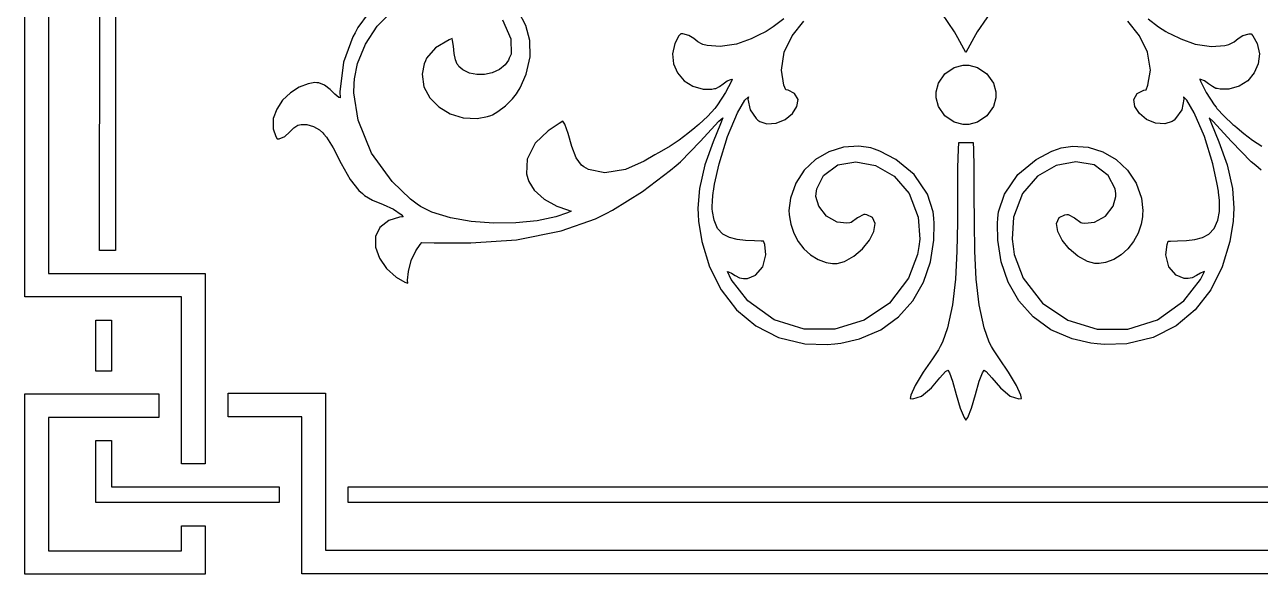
# Model space of a CAD drawing. Extents: x 0 to 1426, y 0 to 829.
# Drawn here: x 638 to 762.6, y 251 to 306.4 of the extents above; entities that cross this region are included whole.
import ezdxf

# ---------------------------------------------------------------- set-up
doc = ezdxf.new("R2010")
doc.units = 0
doc.layers.get('0').update_dxf_attribs({"linetype": 'CONTINUOUS'})

msp = doc.modelspace()

# ---------------------------------------------------------------- linework, layer by layer
at = {"color": 0}
for p, q in [((638.023, 278.956), (638.023, 355.286)), ((640.405, 352.905), (640.405, 281.337)), ((645.573, 283.638), (645.594, 350.606)), ((647.181, 350.606), (647.16, 283.638)), ((673.555, 306.263), (675.068, 307.799)), ((673.555, 306.263), (675.068, 307.799)), ((688.548, 306.324), (687.821, 307.686)), ((688.548, 306.324), (687.821, 307.686)), ((731.76, 305.704), (729.827, 308.518)), ((731.76, 305.704), (729.827, 308.518)), ((735.983, 308.518), (734.049, 305.704)), ((735.983, 308.518), (734.049, 305.704)), ((672.634, 307.548), (671.618, 306.121)), ((672.634, 307.548), (671.618, 306.121)), ((686.188, 306.909), (687.042, 304.997)), ((686.188, 306.909), (687.042, 304.997)), ((714.541, 307.012), (713.479, 306.221)), ((714.541, 307.012), (713.479, 306.221)), ((715.387, 305.289), (716.569, 306.78)), ((715.387, 305.289), (716.569, 306.78)), ((750.418, 305.289), (749.237, 306.78)), ((750.418, 305.289), (749.237, 306.78)), ((751.265, 307.012), (752.323, 306.221)), ((751.265, 307.012), (752.323, 306.221)), ((671.1, 305.203), (670.172, 302.625)), ((671.1, 305.203), (670.172, 302.625)), ((671.34, 305.613), (671.1, 305.203)), ((671.34, 305.613), (671.1, 305.203)), ((671.618, 306.121), (671.34, 305.613)), ((671.618, 306.121), (671.34, 305.613)), ((672.366, 304.465), (673.555, 306.263)), ((672.366, 304.465), (673.555, 306.263)), ((688.943, 304.811), (688.548, 306.324)), ((688.943, 304.811), (688.548, 306.324)), ((703.972, 305.282), (703.548, 304.519)), ((703.972, 305.282), (703.548, 304.519)), ((704.159, 305.496), (703.972, 305.282)), ((704.159, 305.496), (703.972, 305.282)), ((704.363, 305.485), (704.159, 305.496)), ((704.363, 305.485), (704.159, 305.496)), ((704.977, 305.335), (704.363, 305.485)), ((704.977, 305.335), (704.363, 305.485)), ((705.471, 305.034), (704.977, 305.335)), ((705.471, 305.034), (704.977, 305.335)), ((712.195, 305.448), (711.249, 304.99)), ((712.195, 305.448), (711.249, 304.99)), ((712.505, 305.613), (712.195, 305.448)), ((712.505, 305.613), (712.195, 305.448)), ((712.756, 305.749), (712.505, 305.613)), ((712.756, 305.749), (712.505, 305.613)), ((713.479, 306.221), (712.756, 305.749)), ((713.479, 306.221), (712.756, 305.749)), ((714.58, 303.648), (715.387, 305.289)), ((714.58, 303.648), (715.387, 305.289)), ((732.095, 305.096), (731.76, 305.704)), ((732.095, 305.096), (731.76, 305.704)), ((734.049, 305.704), (733.714, 305.096)), ((734.049, 305.704), (733.714, 305.096)), ((751.226, 303.648), (750.418, 305.289)), ((751.226, 303.648), (750.418, 305.289)), ((752.323, 306.221), (753.05, 305.749)), ((752.323, 306.221), (753.05, 305.749)), ((753.05, 305.749), (753.301, 305.613)), ((753.05, 305.749), (753.301, 305.613)), ((753.301, 305.613), (753.607, 305.448)), ((753.301, 305.613), (753.607, 305.448)), ((753.607, 305.448), (754.556, 304.99)), ((753.607, 305.448), (754.556, 304.99)), ((760.335, 305.034), (760.829, 305.335)), ((760.335, 305.034), (760.829, 305.335)), ((760.829, 305.335), (761.443, 305.485)), ((760.829, 305.335), (761.443, 305.485)), ((761.443, 305.485), (761.647, 305.496)), ((761.443, 305.485), (761.647, 305.496)), ((761.647, 305.496), (761.834, 305.282)), ((761.647, 305.496), (761.834, 305.282)), ((761.834, 305.282), (762.258, 304.519)), ((761.834, 305.282), (762.258, 304.519)), ((671.572, 302.495), (672.366, 304.465)), ((671.572, 302.495), (672.366, 304.465)), ((679.446, 304.07), (678.515, 303.038)), ((679.446, 304.07), (678.515, 303.038)), ((680.801, 304.887), (679.446, 304.07)), ((680.801, 304.887), (679.446, 304.07)), ((681.115, 305.026), (680.801, 304.887)), ((681.115, 305.026), (680.801, 304.887)), ((681.164, 304.835), (681.115, 305.026)), ((681.164, 304.835), (681.115, 305.026)), ((681.249, 304.242), (681.164, 304.835)), ((681.249, 304.242), (681.164, 304.835)), ((681.323, 303.52), (681.249, 304.242)), ((681.323, 303.52), (681.249, 304.242)), ((687.042, 304.997), (687.059, 303.461)), ((687.042, 304.997), (687.059, 303.461)), ((688.968, 303.174), (688.943, 304.811)), ((688.968, 303.174), (688.943, 304.811)), ((703.548, 304.519), (703.319, 303.492)), ((703.548, 304.519), (703.319, 303.492)), ((705.87, 304.699), (705.471, 305.034)), ((705.87, 304.699), (705.471, 305.034)), ((706.254, 304.476), (705.87, 304.699)), ((706.254, 304.476), (705.87, 304.699)), ((706.392, 304.436), (706.254, 304.476)), ((706.392, 304.436), (706.254, 304.476)), ((706.811, 304.316), (706.392, 304.436)), ((706.811, 304.316), (706.392, 304.436)), ((708.145, 304.216), (706.811, 304.316)), ((708.145, 304.216), (706.811, 304.316)), ((709.778, 304.462), (708.145, 304.216)), ((709.778, 304.462), (708.145, 304.216)), ((711.249, 304.99), (709.778, 304.462)), ((711.249, 304.99), (709.778, 304.462)), ((732.903, 303.627), (732.095, 305.096)), ((732.903, 303.627), (732.095, 305.096)), ((733.714, 305.096), (732.903, 303.627)), ((733.714, 305.096), (732.903, 303.627)), ((754.556, 304.99), (756.027, 304.462)), ((754.556, 304.99), (756.027, 304.462)), ((756.027, 304.462), (757.664, 304.216)), ((756.027, 304.462), (757.664, 304.216)), ((757.664, 304.216), (758.994, 304.316)), ((757.664, 304.216), (758.994, 304.316)), ((758.994, 304.316), (759.418, 304.436)), ((758.994, 304.316), (759.418, 304.436)), ((759.418, 304.436), (759.555, 304.476)), ((759.418, 304.436), (759.555, 304.476)), ((759.555, 304.476), (759.94, 304.699)), ((759.555, 304.476), (759.94, 304.699)), ((759.94, 304.699), (760.335, 305.034)), ((759.94, 304.699), (760.335, 305.034)), ((762.258, 304.519), (762.487, 303.492)), ((762.258, 304.519), (762.487, 303.492)), ((678.413, 302.791), (678.279, 302.472)), ((678.413, 302.791), (678.279, 302.472)), ((678.515, 303.038), (678.413, 302.791)), ((678.515, 303.038), (678.413, 302.791)), ((681.44, 302.875), (681.323, 303.52)), ((681.44, 302.875), (681.323, 303.52)), ((681.613, 302.443), (681.44, 302.875)), ((681.613, 302.443), (681.44, 302.875)), ((686.802, 302.853), (686.46, 302.377)), ((686.802, 302.853), (686.46, 302.377)), ((686.876, 303.028), (686.802, 302.853)), ((686.876, 303.028), (686.802, 302.853)), ((687.059, 303.461), (686.876, 303.028)), ((687.059, 303.461), (686.876, 303.028)), ((688.566, 301.433), (688.968, 303.174)), ((688.566, 301.433), (688.968, 303.174)), ((703.319, 303.492), (703.428, 302.481)), ((703.319, 303.492), (703.428, 302.481)), ((714.308, 301.843), (714.58, 303.648)), ((714.308, 301.843), (714.58, 303.648)), ((751.498, 301.843), (751.226, 303.648)), ((751.498, 301.843), (751.226, 303.648)), ((762.487, 303.492), (762.377, 302.481)), ((762.487, 303.492), (762.377, 302.481)), ((670.172, 302.625), (669.794, 299.642)), ((670.172, 302.625), (669.794, 299.642)), ((671.259, 300.958), (671.572, 302.495)), ((671.259, 300.958), (671.572, 302.495)), ((678.279, 302.472), (678.095, 301.423)), ((678.279, 302.472), (678.095, 301.423)), ((681.704, 302.322), (681.613, 302.443)), ((681.704, 302.322), (681.613, 302.443)), ((681.803, 302.187), (681.704, 302.322)), ((681.803, 302.187), (681.704, 302.322)), ((682.202, 301.854), (681.803, 302.187)), ((682.202, 301.854), (681.803, 302.187)), ((682.851, 301.542), (682.202, 301.854)), ((682.851, 301.542), (682.202, 301.854)), ((683.595, 301.389), (682.851, 301.542)), ((683.595, 301.389), (682.851, 301.542)), ((685.161, 301.562), (684.385, 301.396)), ((685.161, 301.562), (684.385, 301.396)), ((685.871, 301.89), (685.161, 301.562)), ((685.871, 301.89), (685.161, 301.562)), ((686.46, 302.377), (685.871, 301.89)), ((686.46, 302.377), (685.871, 301.89)), ((687.959, 300.046), (688.566, 301.433)), ((687.959, 300.046), (688.566, 301.433)), ((703.428, 302.481), (703.838, 301.553)), ((703.428, 302.481), (703.838, 301.553)), ((703.838, 301.553), (704.497, 300.772)), ((703.838, 301.553), (704.497, 300.772)), ((714.551, 300.319), (714.308, 301.843)), ((714.551, 300.319), (714.308, 301.843)), ((730.141, 300.517), (730.783, 301.471)), ((730.141, 300.517), (730.783, 301.471)), ((730.783, 301.471), (731.735, 302.113)), ((730.783, 301.471), (731.735, 302.113)), ((731.735, 302.113), (732.614, 302.349)), ((731.735, 302.113), (732.614, 302.349)), ((732.614, 302.349), (732.903, 302.349)), ((732.614, 302.349), (732.903, 302.349)), ((732.903, 302.349), (733.196, 302.349)), ((732.903, 302.349), (733.196, 302.349)), ((733.196, 302.349), (734.071, 302.113)), ((733.196, 302.349), (734.071, 302.113)), ((734.071, 302.113), (735.027, 301.471)), ((734.071, 302.113), (735.027, 301.471)), ((735.027, 301.471), (735.669, 300.517)), ((735.027, 301.471), (735.669, 300.517)), ((751.254, 300.319), (751.498, 301.843)), ((751.254, 300.319), (751.498, 301.843)), ((761.972, 301.553), (761.312, 300.772)), ((761.972, 301.553), (761.312, 300.772)), ((762.377, 302.481), (761.972, 301.553)), ((762.377, 302.481), (761.972, 301.553)), ((666.612, 300.468), (665.699, 300.112)), ((666.612, 300.468), (665.699, 300.112)), ((667.265, 300.574), (666.612, 300.468)), ((667.265, 300.574), (666.612, 300.468)), ((667.48, 300.56), (667.265, 300.574)), ((667.48, 300.56), (667.265, 300.574)), ((667.671, 300.547), (667.48, 300.56)), ((667.671, 300.547), (667.48, 300.56)), ((668.232, 300.337), (667.671, 300.547)), ((668.232, 300.337), (667.671, 300.547)), ((668.8, 299.893), (668.232, 300.337)), ((668.8, 299.893), (668.232, 300.337)), ((671.206, 299.532), (671.241, 300.441)), ((671.206, 299.532), (671.241, 300.441)), ((671.241, 300.441), (671.259, 300.958)), ((671.241, 300.441), (671.259, 300.958)), ((678.095, 301.423), (678.268, 300.157)), ((678.095, 301.423), (678.268, 300.157)), ((684.385, 301.396), (683.595, 301.389)), ((684.385, 301.396), (683.595, 301.389)), ((704.497, 300.772), (705.365, 300.204)), ((704.497, 300.772), (705.365, 300.204)), ((705.365, 300.204), (706.406, 299.915)), ((705.365, 300.204), (706.406, 299.915)), ((708.05, 300.173), (708.438, 300.471)), ((708.05, 300.173), (708.438, 300.471)), ((708.438, 300.471), (708.833, 300.755)), ((708.438, 300.471), (708.833, 300.755)), ((709.267, 300.72), (708.681, 299.576)), ((709.267, 300.72), (708.681, 299.576)), ((708.833, 300.755), (709.203, 300.9)), ((708.833, 300.755), (709.203, 300.9)), ((709.203, 300.9), (709.33, 300.911)), ((709.203, 300.9), (709.33, 300.911)), ((709.33, 300.911), (709.267, 300.72)), ((709.33, 300.911), (709.267, 300.72)), ((714.738, 299.852), (714.551, 300.319)), ((714.738, 299.852), (714.551, 300.319)), ((729.904, 299.641), (730.141, 300.517)), ((729.904, 299.641), (730.141, 300.517)), ((735.669, 300.517), (735.905, 299.641)), ((735.669, 300.517), (735.905, 299.641)), ((751.071, 299.852), (751.254, 300.319)), ((751.071, 299.852), (751.254, 300.319)), ((756.602, 300.9), (756.476, 300.911)), ((756.476, 300.911), (756.539, 300.72)), ((756.602, 300.9), (756.476, 300.911)), ((756.476, 300.911), (756.539, 300.72)), ((756.539, 300.72), (757.125, 299.576)), ((756.539, 300.72), (757.125, 299.576)), ((756.973, 300.755), (756.602, 300.9)), ((756.973, 300.755), (756.602, 300.9)), ((757.368, 300.471), (756.973, 300.755)), ((757.368, 300.471), (756.973, 300.755)), ((757.756, 300.173), (757.368, 300.471)), ((757.756, 300.173), (757.368, 300.471)), ((760.441, 300.204), (759.404, 299.915)), ((760.441, 300.204), (759.404, 299.915)), ((761.312, 300.772), (760.441, 300.204)), ((761.312, 300.772), (760.441, 300.204)), ((664.81, 299.54), (664.027, 298.793)), ((664.81, 299.54), (664.027, 298.793)), ((665.699, 300.112), (664.81, 299.54)), ((665.699, 300.112), (664.81, 299.54)), ((669.294, 299.401), (668.8, 299.893)), ((669.294, 299.401), (668.8, 299.893)), ((669.682, 299.092), (669.294, 299.401)), ((669.682, 299.092), (669.294, 299.401)), ((669.83, 299.029), (669.682, 299.092)), ((669.83, 299.029), (669.682, 299.092)), ((669.794, 299.642), (669.83, 299.029)), ((669.794, 299.642), (669.83, 299.029)), ((671.647, 296.779), (671.206, 299.532)), ((671.647, 296.779), (671.206, 299.532)), ((678.268, 300.157), (678.857, 299.043)), ((678.268, 300.157), (678.857, 299.043)), ((678.857, 299.043), (679.768, 298.12)), ((678.857, 299.043), (679.768, 298.12)), ((686.481, 298.252), (687.186, 298.946)), ((686.481, 298.252), (687.186, 298.946)), ((687.186, 298.946), (687.589, 299.438)), ((687.186, 298.946), (687.589, 299.438)), ((687.589, 299.438), (687.698, 299.617)), ((687.589, 299.438), (687.698, 299.617)), ((687.698, 299.617), (687.959, 300.046)), ((687.698, 299.617), (687.959, 300.046)), ((706.406, 299.915), (707.288, 299.912)), ((706.406, 299.915), (707.288, 299.912)), ((707.288, 299.912), (707.57, 299.97)), ((707.288, 299.912), (707.57, 299.97)), ((707.57, 299.97), (707.693, 299.996)), ((707.57, 299.97), (707.693, 299.996)), ((707.693, 299.996), (708.05, 300.173)), ((707.693, 299.996), (708.05, 300.173)), ((708.681, 299.576), (707.866, 298.331)), ((708.681, 299.576), (707.866, 298.331)), ((710.632, 298.817), (710.978, 299.147)), ((710.632, 298.817), (710.978, 299.147)), ((710.978, 299.147), (710.928, 298.913)), ((710.978, 299.147), (710.928, 298.913)), ((714.975, 299.806), (714.738, 299.852)), ((714.975, 299.806), (714.738, 299.852)), ((715.638, 299.472), (714.975, 299.806)), ((715.638, 299.472), (714.975, 299.806)), ((715.984, 298.874), (715.638, 299.472)), ((715.984, 298.874), (715.638, 299.472)), ((729.904, 299.349), (729.904, 299.641)), ((729.904, 299.349), (729.904, 299.641)), ((729.904, 299.058), (729.904, 299.349)), ((729.904, 299.058), (729.904, 299.349)), ((730.141, 298.181), (729.904, 299.058)), ((730.141, 298.181), (729.904, 299.058)), ((735.905, 299.058), (735.669, 298.181)), ((735.905, 299.058), (735.669, 298.181)), ((735.905, 299.641), (735.905, 299.349)), ((735.905, 299.641), (735.905, 299.349)), ((735.905, 299.349), (735.905, 299.058)), ((735.905, 299.349), (735.905, 299.058)), ((749.822, 298.874), (750.168, 299.472)), ((749.822, 298.874), (750.168, 299.472)), ((750.168, 299.472), (750.835, 299.806)), ((750.168, 299.472), (750.835, 299.806)), ((750.835, 299.806), (751.071, 299.852)), ((750.835, 299.806), (751.071, 299.852)), ((755.174, 298.817), (754.832, 299.147)), ((754.832, 299.147), (754.877, 298.913)), ((755.174, 298.817), (754.832, 299.147)), ((754.832, 299.147), (754.877, 298.913)), ((757.125, 299.576), (757.943, 298.331)), ((757.125, 299.576), (757.943, 298.331)), ((758.112, 299.996), (757.756, 300.173)), ((758.112, 299.996), (757.756, 300.173)), ((758.239, 299.97), (758.112, 299.996)), ((758.239, 299.97), (758.112, 299.996)), ((758.522, 299.912), (758.239, 299.97)), ((758.522, 299.912), (758.239, 299.97)), ((759.404, 299.915), (758.522, 299.912)), ((759.404, 299.915), (758.522, 299.912)), ((663.427, 297.914), (663.085, 296.946)), ((663.427, 297.914), (663.085, 296.946)), ((664.027, 298.793), (663.427, 297.914)), ((664.027, 298.793), (663.427, 297.914)), ((679.768, 298.12), (680.921, 297.437)), ((679.768, 298.12), (680.921, 297.437)), ((685.708, 297.652), (686.481, 298.252)), ((685.708, 297.652), (686.481, 298.252)), ((707.591, 297.964), (706.882, 297.194)), ((707.591, 297.964), (706.882, 297.194)), ((707.686, 298.089), (707.591, 297.964)), ((707.686, 298.089), (707.591, 297.964)), ((707.866, 298.331), (707.686, 298.089)), ((707.866, 298.331), (707.686, 298.089)), ((709.877, 297.545), (710.632, 298.817)), ((709.877, 297.545), (710.632, 298.817)), ((710.928, 298.913), (711.14, 297.841)), ((710.928, 298.913), (711.14, 297.841)), ((711.14, 297.841), (711.761, 296.943)), ((711.14, 297.841), (711.761, 296.943)), ((715.409, 297.462), (715.874, 298.169)), ((715.409, 297.462), (715.874, 298.169)), ((715.874, 298.169), (715.984, 298.874)), ((715.874, 298.169), (715.984, 298.874)), ((730.783, 297.228), (730.141, 298.181)), ((730.783, 297.228), (730.141, 298.181)), ((735.669, 298.181), (735.027, 297.228)), ((735.669, 298.181), (735.027, 297.228)), ((749.931, 298.169), (749.822, 298.874)), ((749.931, 298.169), (749.822, 298.874)), ((750.397, 297.462), (749.931, 298.169)), ((750.397, 297.462), (749.931, 298.169)), ((754.666, 297.841), (754.048, 296.943)), ((754.666, 297.841), (754.048, 296.943)), ((754.877, 298.913), (754.666, 297.841)), ((754.877, 298.913), (754.666, 297.841)), ((755.929, 297.545), (755.174, 298.817)), ((755.929, 297.545), (755.174, 298.817)), ((757.943, 298.331), (758.123, 298.089)), ((757.943, 298.331), (758.123, 298.089)), ((758.123, 298.089), (758.215, 297.964)), ((758.123, 298.089), (758.215, 297.964)), ((758.215, 297.964), (758.924, 297.194)), ((758.215, 297.964), (758.924, 297.194)), ((663.085, 296.946), (663.074, 295.932)), ((663.085, 296.946), (663.074, 295.932)), ((672.994, 293.468), (671.647, 296.779)), ((672.994, 293.468), (671.647, 296.779)), ((680.921, 297.437), (682.233, 297.037)), ((680.921, 297.437), (682.233, 297.037)), ((682.233, 297.037), (683.62, 296.966)), ((682.233, 297.037), (683.62, 296.966)), ((683.62, 296.966), (684.668, 297.145)), ((683.62, 296.966), (684.668, 297.145)), ((684.668, 297.145), (684.996, 297.266)), ((684.668, 297.145), (684.996, 297.266)), ((684.996, 297.266), (685.183, 297.337)), ((684.996, 297.266), (685.183, 297.337)), ((685.183, 297.337), (685.708, 297.652)), ((685.183, 297.337), (685.708, 297.652)), ((691.9, 296.464), (690.802, 295.724)), ((691.9, 296.464), (690.802, 295.724)), ((692.284, 296.678), (691.9, 296.464)), ((692.284, 296.678), (691.9, 296.464)), ((692.46, 296.395), (692.284, 296.678)), ((692.46, 296.395), (692.284, 296.678)), ((706.882, 297.194), (705.989, 296.365)), ((706.882, 297.194), (705.989, 296.365)), ((706.131, 294.629), (708.007, 296.675)), ((706.131, 294.629), (708.007, 296.675)), ((708.007, 296.675), (708.392, 297.031)), ((708.007, 296.675), (708.392, 297.031)), ((708.392, 297.031), (708.152, 296.422)), ((708.392, 297.031), (708.152, 296.422)), ((708.865, 295.154), (709.877, 297.545)), ((708.865, 295.154), (709.877, 297.545)), ((711.761, 296.943), (711.92, 296.795)), ((711.761, 296.943), (711.92, 296.795)), ((711.92, 296.795), (712.114, 296.654)), ((711.92, 296.795), (712.114, 296.654)), ((712.114, 296.654), (712.837, 296.422)), ((712.114, 296.654), (712.837, 296.422)), ((712.837, 296.422), (713.793, 296.481)), ((712.837, 296.422), (713.793, 296.481)), ((713.793, 296.481), (714.682, 296.864)), ((713.793, 296.481), (714.682, 296.864)), ((714.682, 296.864), (715.409, 297.462)), ((714.682, 296.864), (715.409, 297.462)), ((731.735, 296.586), (730.783, 297.228)), ((731.735, 296.586), (730.783, 297.228)), ((732.614, 296.349), (731.735, 296.586)), ((732.614, 296.349), (731.735, 296.586)), ((734.071, 296.586), (733.196, 296.349)), ((734.071, 296.586), (733.196, 296.349)), ((735.027, 297.228), (734.071, 296.586)), ((735.027, 297.228), (734.071, 296.586)), ((751.124, 296.864), (750.397, 297.462)), ((751.124, 296.864), (750.397, 297.462)), ((752.016, 296.481), (751.124, 296.864)), ((752.016, 296.481), (751.124, 296.864)), ((752.969, 296.422), (752.016, 296.481)), ((752.969, 296.422), (752.016, 296.481)), ((753.692, 296.654), (752.969, 296.422)), ((753.692, 296.654), (752.969, 296.422)), ((753.89, 296.795), (753.692, 296.654)), ((753.89, 296.795), (753.692, 296.654)), ((754.048, 296.943), (753.89, 296.795)), ((754.048, 296.943), (753.89, 296.795)), ((756.945, 295.154), (755.929, 297.545)), ((756.945, 295.154), (755.929, 297.545)), ((757.798, 296.675), (757.417, 297.031)), ((757.417, 297.031), (757.654, 296.422)), ((757.798, 296.675), (757.417, 297.031)), ((757.417, 297.031), (757.654, 296.422)), ((759.675, 294.629), (757.798, 296.675)), ((759.675, 294.629), (757.798, 296.675)), ((758.924, 297.194), (759.816, 296.365)), ((758.924, 297.194), (759.816, 296.365)), ((663.074, 295.932), (663.335, 295.141)), ((663.074, 295.932), (663.335, 295.141)), ((664.238, 295.133), (664.722, 295.569)), ((664.238, 295.133), (664.722, 295.569)), ((664.722, 295.569), (665.141, 296.03)), ((664.722, 295.569), (665.141, 296.03)), ((665.141, 296.03), (665.561, 296.295)), ((665.141, 296.03), (665.561, 296.295)), ((665.561, 296.295), (665.716, 296.326)), ((665.561, 296.295), (665.716, 296.326)), ((665.716, 296.326), (665.893, 296.364)), ((665.716, 296.326), (665.893, 296.364)), ((665.893, 296.364), (666.457, 296.35)), ((665.893, 296.364), (666.457, 296.35)), ((666.457, 296.35), (667.138, 296.15)), ((666.457, 296.35), (667.138, 296.15)), ((667.138, 296.15), (667.724, 295.804)), ((667.138, 296.15), (667.724, 295.804)), ((667.724, 295.804), (668.08, 295.501)), ((667.724, 295.804), (668.08, 295.501)), ((668.08, 295.501), (668.182, 295.385)), ((668.08, 295.501), (668.182, 295.385)), ((668.182, 295.385), (668.454, 295.081)), ((668.182, 295.385), (668.454, 295.081)), ((690.802, 295.724), (689.479, 294.46)), ((690.802, 295.724), (689.479, 294.46)), ((692.824, 295.438), (692.46, 296.395)), ((692.824, 295.438), (692.46, 296.395)), ((693.17, 294.145), (692.824, 295.438)), ((693.17, 294.145), (692.824, 295.438)), ((704.868, 295.432), (704.014, 294.784)), ((704.868, 295.432), (704.014, 294.784)), ((705.573, 296.012), (704.868, 295.432)), ((705.573, 296.012), (704.868, 295.432)), ((705.806, 296.208), (705.573, 296.012)), ((705.806, 296.208), (705.573, 296.012)), ((705.989, 296.365), (705.806, 296.208)), ((705.989, 296.365), (705.806, 296.208)), ((708.152, 296.422), (707.415, 294.6)), ((708.152, 296.422), (707.415, 294.6)), ((732.903, 296.349), (732.614, 296.349)), ((732.903, 296.349), (732.614, 296.349)), ((733.196, 296.349), (732.903, 296.349)), ((733.196, 296.349), (732.903, 296.349)), ((757.654, 296.422), (758.391, 294.6)), ((757.654, 296.422), (758.391, 294.6)), ((759.816, 296.365), (760.003, 296.208)), ((759.816, 296.365), (760.003, 296.208)), ((760.003, 296.208), (760.236, 296.012)), ((760.003, 296.208), (760.236, 296.012)), ((760.236, 296.012), (760.938, 295.432)), ((760.236, 296.012), (760.938, 295.432)), ((760.938, 295.432), (761.792, 294.784)), ((760.938, 295.432), (761.792, 294.784)), ((663.335, 295.141), (663.48, 294.914)), ((663.335, 295.141), (663.48, 294.914)), ((663.48, 294.914), (663.67, 294.924)), ((663.48, 294.914), (663.67, 294.924)), ((663.67, 294.924), (664.238, 295.133)), ((663.67, 294.924), (664.238, 295.133)), ((668.454, 295.081), (669.11, 294.016)), ((668.454, 295.081), (669.11, 294.016)), ((669.11, 294.016), (669.925, 292.416)), ((669.11, 294.016), (669.925, 292.416)), ((689.479, 294.46), (688.679, 292.865)), ((689.479, 294.46), (688.679, 292.865)), ((693.6, 292.974), (693.17, 294.145)), ((693.6, 292.974), (693.17, 294.145)), ((703.086, 294.171), (702.218, 293.664)), ((703.086, 294.171), (702.218, 293.664)), ((704.014, 294.784), (703.086, 294.171)), ((704.014, 294.784), (703.086, 294.171)), ((704.134, 292.573), (706.131, 294.629)), ((704.134, 292.573), (706.131, 294.629)), ((707.415, 294.6), (706.579, 292.29)), ((707.415, 294.6), (706.579, 292.29)), ((708.025, 292.38), (708.865, 295.154)), ((708.025, 292.38), (708.865, 295.154)), ((720.573, 294.066), (719.095, 293.599)), ((720.573, 294.066), (719.095, 293.599)), ((722.122, 294.166), (720.573, 294.066)), ((722.122, 294.166), (720.573, 294.066)), ((723.304, 293.985), (722.122, 294.166)), ((723.304, 293.985), (722.122, 294.166)), ((723.674, 293.857), (723.304, 293.985)), ((723.674, 293.857), (723.304, 293.985)), ((732.151, 294.488), (732.116, 293.875)), ((732.151, 294.488), (732.116, 293.875)), ((732.278, 294.502), (732.151, 294.488)), ((732.278, 294.502), (732.151, 294.488)), ((733.527, 294.502), (732.278, 294.502)), ((733.527, 294.502), (732.278, 294.502)), ((733.654, 294.488), (733.527, 294.502)), ((733.654, 294.488), (733.527, 294.502)), ((733.69, 293.875), (733.654, 294.488)), ((733.69, 293.875), (733.654, 294.488)), ((742.132, 293.857), (742.502, 293.985)), ((742.132, 293.857), (742.502, 293.985)), ((742.502, 293.985), (743.684, 294.166)), ((742.502, 293.985), (743.684, 294.166)), ((743.684, 294.166), (745.232, 294.066)), ((743.684, 294.166), (745.232, 294.066)), ((745.232, 294.066), (746.714, 293.599)), ((745.232, 294.066), (746.714, 293.599)), ((757.781, 292.38), (756.945, 295.154)), ((757.781, 292.38), (756.945, 295.154)), ((758.391, 294.6), (759.227, 292.29)), ((758.391, 294.6), (759.227, 292.29)), ((761.672, 292.573), (759.675, 294.629)), ((761.672, 292.573), (759.675, 294.629)), ((761.792, 294.784), (762.723, 294.171)), ((761.792, 294.784), (762.723, 294.171)), ((675.054, 290.619), (672.994, 293.468)), ((675.054, 290.619), (672.994, 293.468)), ((688.679, 292.865), (688.622, 291.37)), ((688.679, 292.865), (688.622, 291.37)), ((694.157, 292.246), (693.6, 292.974)), ((694.157, 292.246), (693.6, 292.974)), ((701.555, 293.303), (700.454, 292.669)), ((701.555, 293.303), (700.454, 292.669)), ((701.925, 293.504), (701.555, 293.303)), ((701.925, 293.504), (701.555, 293.303)), ((702.218, 293.664), (701.925, 293.504)), ((702.218, 293.664), (701.925, 293.504)), ((717.751, 292.81), (716.612, 291.74)), ((717.751, 292.81), (716.612, 291.74)), ((719.095, 293.599), (717.751, 292.81)), ((719.095, 293.599), (717.751, 292.81)), ((724.235, 293.664), (723.674, 293.857)), ((724.235, 293.664), (723.674, 293.857)), ((725.833, 292.829), (724.235, 293.664)), ((725.833, 292.829), (724.235, 293.664)), ((727.682, 291.31), (725.833, 292.829)), ((727.682, 291.31), (725.833, 292.829)), ((732.116, 293.875), (732.07, 292.03)), ((732.116, 293.875), (732.07, 292.03)), ((733.735, 292.03), (733.69, 293.875)), ((733.735, 292.03), (733.69, 293.875)), ((738.124, 291.31), (739.973, 292.829)), ((738.124, 291.31), (739.973, 292.829)), ((739.973, 292.829), (741.571, 293.664)), ((739.973, 292.829), (741.571, 293.664)), ((741.571, 293.664), (742.132, 293.857)), ((741.571, 293.664), (742.132, 293.857)), ((746.714, 293.599), (748.058, 292.81)), ((746.714, 293.599), (748.058, 292.81)), ((748.058, 292.81), (749.198, 291.74)), ((748.058, 292.81), (749.198, 291.74)), ((669.925, 292.416), (670.839, 290.802)), ((669.925, 292.416), (670.839, 290.802)), ((694.401, 292.094), (694.157, 292.246)), ((694.401, 292.094), (694.157, 292.246)), ((694.849, 291.812), (694.401, 292.094)), ((694.849, 291.812), (694.401, 292.094)), ((696.51, 291.461), (694.849, 291.812)), ((696.51, 291.461), (694.849, 291.812)), ((698.592, 291.82), (696.51, 291.461)), ((698.592, 291.82), (696.51, 291.461)), ((700.454, 292.669), (698.592, 291.82)), ((700.454, 292.669), (698.592, 291.82)), ((700.296, 289.607), (703.132, 291.761)), ((700.296, 289.607), (703.132, 291.761)), ((703.132, 291.761), (703.689, 292.21)), ((703.132, 291.761), (703.689, 292.21)), ((703.689, 292.21), (704.134, 292.573)), ((703.689, 292.21), (704.134, 292.573)), ((706.579, 292.29), (706.032, 289.912)), ((706.579, 292.29), (706.032, 289.912)), ((707.559, 290.32), (708.025, 292.38)), ((707.559, 290.32), (708.025, 292.38)), ((716.612, 291.74), (715.744, 290.431)), ((716.612, 291.74), (715.744, 290.431)), ((718.562, 291.225), (719.984, 292.286)), ((718.562, 291.225), (719.984, 292.286)), ((719.984, 292.286), (721.815, 292.604)), ((719.984, 292.286), (721.815, 292.604)), ((721.815, 292.604), (723.794, 292.208)), ((721.815, 292.604), (723.794, 292.208)), ((723.794, 292.208), (725.671, 291.126)), ((723.794, 292.208), (725.671, 291.126)), ((732.07, 292.03), (732.053, 289.315)), ((732.07, 292.03), (732.053, 289.315)), ((733.753, 289.315), (733.735, 292.03)), ((733.753, 289.315), (733.735, 292.03)), ((742.015, 292.208), (740.138, 291.126)), ((742.015, 292.208), (740.138, 291.126)), ((743.994, 292.604), (742.015, 292.208)), ((743.994, 292.604), (742.015, 292.208)), ((745.822, 292.286), (743.994, 292.604)), ((745.822, 292.286), (743.994, 292.604)), ((747.247, 291.225), (745.822, 292.286)), ((747.247, 291.225), (745.822, 292.286)), ((749.198, 291.74), (750.062, 290.431)), ((749.198, 291.74), (750.062, 290.431)), ((758.246, 290.32), (757.781, 292.38)), ((758.246, 290.32), (757.781, 292.38)), ((759.227, 292.29), (759.774, 289.912)), ((759.227, 292.29), (759.774, 289.912)), ((762.12, 292.21), (761.672, 292.573)), ((762.12, 292.21), (761.672, 292.573)), ((762.674, 291.761), (762.12, 292.21)), ((762.674, 291.761), (762.12, 292.21)), ((670.839, 290.802), (671.71, 289.688)), ((670.839, 290.802), (671.71, 289.688)), ((676.903, 288.834), (675.054, 290.619)), ((676.903, 288.834), (675.054, 290.619)), ((688.622, 291.37), (688.756, 290.916)), ((688.622, 291.37), (688.756, 290.916)), ((688.756, 290.916), (688.852, 290.602)), ((688.756, 290.916), (688.852, 290.602)), ((688.852, 290.602), (689.381, 289.733)), ((688.852, 290.602), (689.381, 289.733)), ((707.45, 289.625), (707.559, 290.32)), ((707.45, 289.625), (707.559, 290.32)), ((715.744, 290.431), (715.215, 288.928)), ((715.744, 290.431), (715.215, 288.928)), ((717.871, 289.866), (718.562, 291.225)), ((717.871, 289.866), (718.562, 291.225)), ((725.671, 291.126), (727.188, 289.387)), ((725.671, 291.126), (727.188, 289.387)), ((729.026, 289.331), (727.682, 291.31)), ((729.026, 289.331), (727.682, 291.31)), ((736.78, 289.331), (738.124, 291.31)), ((736.78, 289.331), (738.124, 291.31)), ((740.138, 291.126), (738.618, 289.387)), ((740.138, 291.126), (738.618, 289.387)), ((747.935, 289.866), (747.247, 291.225)), ((747.935, 289.866), (747.247, 291.225)), ((750.062, 290.431), (750.591, 288.928)), ((750.062, 290.431), (750.591, 288.928)), ((758.359, 289.625), (758.246, 290.32)), ((758.359, 289.625), (758.246, 290.32)), ((671.71, 289.688), (672.063, 289.388)), ((671.71, 289.688), (672.063, 289.388)), ((672.063, 289.388), (672.292, 289.192)), ((672.063, 289.388), (672.292, 289.192)), ((672.292, 289.192), (673.093, 288.731)), ((672.292, 289.192), (673.093, 288.731)), ((689.381, 289.733), (690.386, 288.817)), ((689.381, 289.733), (690.386, 288.817)), ((697.279, 287.711), (700.296, 289.607)), ((697.279, 287.711), (700.296, 289.607)), ((706.032, 289.912), (705.884, 287.929)), ((706.032, 289.912), (705.884, 287.929)), ((707.348, 288.709), (707.425, 289.48)), ((707.348, 288.709), (707.425, 289.48)), ((707.425, 289.48), (707.45, 289.625)), ((707.425, 289.48), (707.45, 289.625)), ((717.786, 289.074), (717.797, 289.388)), ((717.786, 289.074), (717.797, 289.388)), ((718.062, 288.12), (717.786, 289.074)), ((718.062, 288.12), (717.786, 289.074)), ((717.797, 289.388), (717.871, 289.866)), ((717.797, 289.388), (717.871, 289.866)), ((727.188, 289.387), (728.102, 287.022)), ((727.188, 289.387), (728.102, 287.022)), ((729.615, 287.533), (729.026, 289.331)), ((729.615, 287.533), (729.026, 289.331)), ((732.053, 289.315), (732.046, 286.458)), ((732.053, 289.315), (732.046, 286.458)), ((733.76, 286.458), (733.753, 289.315)), ((733.76, 286.458), (733.753, 289.315)), ((736.191, 287.533), (736.78, 289.331)), ((736.191, 287.533), (736.78, 289.331)), ((738.618, 289.387), (737.708, 287.022)), ((738.618, 289.387), (737.708, 287.022)), ((747.744, 288.12), (748.023, 289.074)), ((747.744, 288.12), (748.023, 289.074)), ((748.012, 289.388), (747.935, 289.866)), ((748.012, 289.388), (747.935, 289.866)), ((748.023, 289.074), (748.012, 289.388)), ((748.023, 289.074), (748.012, 289.388)), ((758.38, 289.48), (758.359, 289.625)), ((758.38, 289.48), (758.359, 289.625)), ((758.458, 288.709), (758.38, 289.48)), ((758.458, 288.709), (758.38, 289.48)), ((759.774, 289.912), (759.922, 287.929)), ((759.774, 289.912), (759.922, 287.929)), ((673.093, 288.731), (674.155, 288.295)), ((673.093, 288.731), (674.155, 288.295)), ((674.155, 288.295), (675.199, 287.818)), ((674.155, 288.295), (675.199, 287.818)), ((675.199, 287.818), (675.968, 287.267)), ((675.199, 287.818), (675.968, 287.267)), ((677.587, 288.332), (676.903, 288.834)), ((677.587, 288.332), (676.903, 288.834)), ((677.926, 288.086), (677.587, 288.332)), ((677.926, 288.086), (677.587, 288.332)), ((679.073, 287.525), (677.926, 288.086)), ((679.073, 287.525), (677.926, 288.086)), ((690.386, 288.817), (691.663, 288.13)), ((690.386, 288.817), (691.663, 288.13)), ((691.663, 288.13), (692.739, 287.73)), ((691.663, 288.13), (692.739, 287.73)), ((692.739, 287.73), (693.106, 287.625)), ((692.739, 287.73), (693.106, 287.625)), ((705.884, 287.929), (705.922, 287.272)), ((705.884, 287.929), (705.922, 287.272)), ((707.327, 287.984), (707.348, 288.709)), ((707.327, 287.984), (707.348, 288.709)), ((707.334, 287.861), (707.327, 287.984)), ((707.334, 287.861), (707.327, 287.984)), ((707.348, 287.572), (707.334, 287.861)), ((707.348, 287.572), (707.334, 287.861)), ((715.215, 288.928), (715.066, 287.682)), ((715.215, 288.928), (715.066, 287.682)), ((718.834, 287.111), (718.062, 288.12)), ((718.834, 287.111), (718.062, 288.12)), ((746.972, 287.111), (747.744, 288.12)), ((746.972, 287.111), (747.744, 288.12)), ((750.591, 288.928), (750.739, 287.682)), ((750.591, 288.928), (750.739, 287.682)), ((758.479, 287.984), (758.458, 288.709)), ((758.479, 287.984), (758.458, 288.709)), ((758.458, 287.572), (758.472, 287.861)), ((758.458, 287.572), (758.472, 287.861)), ((758.472, 287.861), (758.479, 287.984)), ((758.472, 287.861), (758.479, 287.984)), ((759.922, 287.929), (759.887, 287.272)), ((759.922, 287.929), (759.887, 287.272)), ((674.719, 286.67), (673.809, 285.97)), ((674.719, 286.67), (673.809, 285.97)), ((675.809, 287.003), (674.719, 286.67)), ((675.809, 287.003), (674.719, 286.67)), ((676.176, 287.038), (675.809, 287.003)), ((676.176, 287.038), (675.809, 287.003)), ((675.968, 287.267), (676.176, 287.038)), ((675.968, 287.267), (676.176, 287.038)), ((680.932, 286.936), (679.073, 287.525)), ((680.932, 286.936), (679.073, 287.525)), ((683.045, 286.56), (680.932, 286.936)), ((683.045, 286.56), (680.932, 286.936)), ((685.285, 286.39), (683.045, 286.56)), ((685.285, 286.39), (683.045, 286.56)), ((689.67, 286.638), (687.536, 286.419)), ((689.67, 286.638), (687.536, 286.419)), ((691.568, 287.043), (689.67, 286.638)), ((691.568, 287.043), (689.67, 286.638)), ((692.743, 287.441), (691.568, 287.043)), ((692.743, 287.441), (691.568, 287.043)), ((692.108, 285.629), (695.551, 286.852)), ((692.108, 285.629), (695.551, 286.852)), ((693.106, 287.625), (692.743, 287.441)), ((693.106, 287.625), (692.743, 287.441)), ((695.551, 286.852), (696.634, 287.39)), ((695.551, 286.852), (696.634, 287.39)), ((696.634, 287.39), (697.279, 287.711)), ((696.634, 287.39), (697.279, 287.711)), ((705.922, 287.272), (705.958, 286.589)), ((705.922, 287.272), (705.958, 286.589)), ((705.958, 286.589), (706.282, 284.55)), ((705.958, 286.589), (706.282, 284.55)), ((707.51, 286.708), (707.348, 287.572)), ((707.51, 286.708), (707.348, 287.572)), ((707.873, 285.873), (707.51, 286.708)), ((707.873, 285.873), (707.51, 286.708)), ((715.066, 287.682), (715.095, 287.272)), ((715.066, 287.682), (715.095, 287.272)), ((715.095, 287.272), (715.105, 287.032)), ((715.095, 287.272), (715.105, 287.032)), ((715.105, 287.032), (715.239, 286.315)), ((715.105, 287.032), (715.239, 286.315)), ((719.938, 286.507), (718.834, 287.111)), ((719.938, 286.507), (718.834, 287.111)), ((720.905, 286.388), (719.938, 286.507)), ((720.905, 286.388), (719.938, 286.507)), ((721.96, 286.928), (721.332, 286.476)), ((721.96, 286.928), (721.332, 286.476)), ((722.598, 287.289), (721.96, 286.928)), ((722.598, 287.289), (721.96, 286.928)), ((722.732, 287.272), (722.598, 287.289)), ((722.732, 287.272), (722.598, 287.289)), ((722.926, 287.248), (722.732, 287.272)), ((722.926, 287.248), (722.732, 287.272)), ((723.484, 286.965), (722.926, 287.248)), ((723.484, 286.965), (722.926, 287.248)), ((723.755, 286.363), (723.484, 286.965)), ((723.755, 286.363), (723.484, 286.965)), ((728.102, 287.022), (728.253, 284.784)), ((728.102, 287.022), (728.253, 284.784)), ((729.671, 286.92), (729.615, 287.533)), ((729.671, 286.92), (729.615, 287.533)), ((729.717, 286.363), (729.671, 286.92)), ((729.717, 286.363), (729.671, 286.92)), ((736.088, 286.363), (736.138, 286.92)), ((736.088, 286.363), (736.138, 286.92)), ((736.138, 286.92), (736.191, 287.533)), ((736.138, 286.92), (736.191, 287.533)), ((737.708, 287.022), (737.552, 284.784)), ((737.708, 287.022), (737.552, 284.784)), ((742.05, 286.363), (742.322, 286.965)), ((742.05, 286.363), (742.322, 286.965)), ((742.322, 286.965), (742.879, 287.248)), ((742.322, 286.965), (742.879, 287.248)), ((742.879, 287.248), (743.074, 287.272)), ((742.879, 287.248), (743.074, 287.272)), ((743.074, 287.272), (743.208, 287.289)), ((743.074, 287.272), (743.208, 287.289)), ((743.208, 287.289), (743.846, 286.928)), ((743.208, 287.289), (743.846, 286.928)), ((743.846, 286.928), (744.474, 286.476)), ((743.846, 286.928), (744.474, 286.476)), ((744.901, 286.388), (745.867, 286.507)), ((744.901, 286.388), (745.867, 286.507)), ((745.867, 286.507), (746.972, 287.111)), ((745.867, 286.507), (746.972, 287.111)), ((750.701, 287.032), (750.567, 286.315)), ((750.701, 287.032), (750.567, 286.315)), ((750.715, 287.272), (750.701, 287.032)), ((750.715, 287.272), (750.701, 287.032)), ((750.739, 287.682), (750.715, 287.272)), ((750.739, 287.682), (750.715, 287.272)), ((757.932, 285.873), (758.296, 286.708)), ((757.932, 285.873), (758.296, 286.708)), ((758.296, 286.708), (758.458, 287.572)), ((758.296, 286.708), (758.458, 287.572)), ((759.848, 286.589), (759.523, 284.55)), ((759.848, 286.589), (759.523, 284.55)), ((759.887, 287.272), (759.848, 286.589)), ((759.887, 287.272), (759.848, 286.589)), ((673.809, 285.97), (673.386, 285.04)), ((673.809, 285.97), (673.386, 285.04)), ((687.536, 286.419), (685.285, 286.39)), ((687.536, 286.419), (685.285, 286.39)), ((687.613, 284.733), (692.108, 285.629)), ((687.613, 284.733), (692.108, 285.629)), ((708.399, 285.301), (707.873, 285.873)), ((708.399, 285.301), (707.873, 285.873)), ((709.062, 284.941), (708.399, 285.301)), ((709.062, 284.941), (708.399, 285.301)), ((715.239, 286.315), (715.55, 285.404)), ((715.239, 286.315), (715.55, 285.404)), ((715.55, 285.404), (716.001, 284.567)), ((715.55, 285.404), (716.001, 284.567)), ((721.205, 286.448), (720.905, 286.388)), ((721.205, 286.448), (720.905, 286.388)), ((721.332, 286.476), (721.205, 286.448)), ((721.332, 286.476), (721.205, 286.448)), ((723.18, 284.684), (723.632, 285.568)), ((723.18, 284.684), (723.632, 285.568)), ((723.632, 285.568), (723.755, 286.363)), ((723.632, 285.568), (723.755, 286.363)), ((729.686, 284.676), (729.717, 286.363)), ((729.686, 284.676), (729.717, 286.363)), ((732.046, 286.458), (731.996, 283.571)), ((732.046, 286.458), (731.996, 283.571)), ((733.81, 283.571), (733.76, 286.458)), ((733.81, 283.571), (733.76, 286.458)), ((736.12, 284.676), (736.088, 286.363)), ((736.12, 284.676), (736.088, 286.363)), ((742.174, 285.568), (742.05, 286.363)), ((742.174, 285.568), (742.05, 286.363)), ((742.622, 284.684), (742.174, 285.568)), ((742.622, 284.684), (742.174, 285.568)), ((744.474, 286.476), (744.601, 286.448)), ((744.474, 286.476), (744.601, 286.448)), ((744.601, 286.448), (744.901, 286.388)), ((744.601, 286.448), (744.901, 286.388)), ((750.256, 285.404), (749.804, 284.567)), ((750.256, 285.404), (749.804, 284.567)), ((750.567, 286.315), (750.256, 285.404)), ((750.567, 286.315), (750.256, 285.404)), ((756.744, 284.941), (757.407, 285.301)), ((756.744, 284.941), (757.407, 285.301)), ((757.407, 285.301), (757.932, 285.873)), ((757.407, 285.301), (757.932, 285.873)), ((673.386, 285.04), (673.396, 283.975)), ((673.386, 285.04), (673.396, 283.975)), ((677.446, 283.624), (677.887, 284.262)), ((677.446, 283.624), (677.887, 284.262)), ((677.887, 284.262), (678.057, 284.45)), ((677.887, 284.262), (678.057, 284.45)), ((678.057, 284.45), (679.288, 284.43)), ((678.057, 284.45), (679.288, 284.43)), ((679.288, 284.43), (682.981, 284.431)), ((679.288, 284.43), (682.981, 284.431)), ((682.981, 284.431), (687.613, 284.733)), ((682.981, 284.431), (687.613, 284.733)), ((706.282, 284.55), (707.055, 281.989)), ((706.282, 284.55), (707.055, 281.989)), ((709.831, 284.741), (709.062, 284.941)), ((709.831, 284.741), (709.062, 284.941)), ((710.678, 284.648), (709.831, 284.741)), ((710.678, 284.648), (709.831, 284.741)), ((711.577, 284.609), (710.678, 284.648)), ((711.577, 284.609), (710.678, 284.648)), ((712.272, 284.584), (711.577, 284.609)), ((712.272, 284.584), (711.577, 284.609)), ((712.505, 284.57), (712.272, 284.584)), ((712.505, 284.57), (712.272, 284.584)), ((712.625, 284.251), (712.505, 284.57)), ((712.625, 284.251), (712.505, 284.57)), ((712.745, 283.191), (712.625, 284.251)), ((712.745, 283.191), (712.625, 284.251)), ((716.001, 284.567), (716.576, 283.828)), ((716.001, 284.567), (716.576, 283.828)), ((722.485, 283.815), (723.18, 284.684)), ((722.485, 283.815), (723.18, 284.684)), ((728.151, 284.061), (728.031, 283.236)), ((728.151, 284.061), (728.031, 283.236)), ((728.253, 284.784), (728.151, 284.061)), ((728.253, 284.784), (728.151, 284.061)), ((729.336, 282.496), (729.686, 284.676)), ((729.336, 282.496), (729.686, 284.676)), ((736.469, 282.496), (736.12, 284.676)), ((736.469, 282.496), (736.12, 284.676)), ((737.552, 284.784), (737.658, 284.061)), ((737.552, 284.784), (737.658, 284.061)), ((737.658, 284.061), (737.778, 283.236)), ((737.658, 284.061), (737.778, 283.236)), ((743.32, 283.815), (742.622, 284.684)), ((743.32, 283.815), (742.622, 284.684)), ((749.804, 284.567), (749.229, 283.828)), ((749.804, 284.567), (749.229, 283.828)), ((753.061, 283.191), (753.181, 284.251)), ((753.061, 283.191), (753.181, 284.251)), ((753.181, 284.251), (753.301, 284.57)), ((753.181, 284.251), (753.301, 284.57)), ((753.301, 284.57), (753.533, 284.584)), ((753.301, 284.57), (753.533, 284.584)), ((753.533, 284.584), (754.225, 284.609)), ((753.533, 284.584), (754.225, 284.609)), ((754.225, 284.609), (755.128, 284.648)), ((754.225, 284.609), (755.128, 284.648)), ((755.128, 284.648), (755.975, 284.741)), ((755.128, 284.648), (755.975, 284.741)), ((755.975, 284.741), (756.744, 284.941)), ((755.975, 284.741), (756.744, 284.941)), ((759.523, 284.55), (758.751, 281.989)), ((759.523, 284.55), (758.751, 281.989)), ((647.16, 283.638), (645.573, 283.638)), ((673.396, 283.975), (673.781, 282.876)), ((673.396, 283.975), (673.781, 282.876)), ((673.781, 282.876), (674.49, 281.836)), ((673.781, 282.876), (674.49, 281.836)), ((676.981, 282.64), (677.446, 283.624)), ((676.981, 282.64), (677.446, 283.624)), ((712.445, 281.994), (712.745, 283.191)), ((712.445, 281.994), (712.745, 283.191)), ((716.576, 283.828), (717.254, 283.209)), ((716.576, 283.828), (717.254, 283.209)), ((717.254, 283.209), (718.009, 282.738)), ((717.254, 283.209), (718.009, 282.738)), ((720.658, 282.538), (721.621, 283.064)), ((720.658, 282.538), (721.621, 283.064)), ((721.621, 283.064), (722.485, 283.815)), ((721.621, 283.064), (722.485, 283.815)), ((728.031, 283.236), (727.114, 280.841)), ((728.031, 283.236), (727.114, 280.841)), ((731.996, 283.571), (731.852, 280.766)), ((731.996, 283.571), (731.852, 280.766)), ((733.954, 280.766), (733.81, 283.571)), ((733.954, 280.766), (733.81, 283.571)), ((737.778, 283.236), (738.692, 280.841)), ((737.778, 283.236), (738.692, 280.841)), ((744.188, 283.064), (743.32, 283.815)), ((744.188, 283.064), (743.32, 283.815)), ((745.148, 282.538), (744.188, 283.064)), ((745.148, 282.538), (744.188, 283.064)), ((748.556, 283.209), (747.801, 282.738)), ((748.556, 283.209), (747.801, 282.738)), ((749.229, 283.828), (748.556, 283.209)), ((749.229, 283.828), (748.556, 283.209)), ((753.36, 281.994), (753.061, 283.191)), ((753.36, 281.994), (753.061, 283.191)), ((674.49, 281.836), (675.464, 280.959)), ((674.49, 281.836), (675.464, 280.959)), ((676.628, 280.635), (676.698, 281.533)), ((676.628, 280.635), (676.698, 281.533)), ((676.698, 281.533), (676.981, 282.64)), ((676.698, 281.533), (676.981, 282.64)), ((707.055, 281.989), (708.223, 279.667)), ((707.055, 281.989), (708.223, 279.667)), ((708.861, 281.512), (708.963, 281.491)), ((709.246, 280.711), (708.861, 281.512)), ((708.861, 281.512), (708.963, 281.491)), ((709.246, 280.711), (708.861, 281.512)), ((711.704, 281.143), (712.445, 281.994)), ((711.704, 281.143), (712.445, 281.994)), ((718.009, 282.738), (718.824, 282.438)), ((718.009, 282.738), (718.824, 282.438)), ((718.824, 282.438), (719.466, 282.335)), ((718.824, 282.438), (719.466, 282.335)), ((719.466, 282.335), (719.677, 282.335)), ((719.466, 282.335), (719.677, 282.335)), ((719.677, 282.335), (719.921, 282.337)), ((719.677, 282.335), (719.921, 282.337)), ((719.921, 282.337), (720.658, 282.538)), ((719.921, 282.337), (720.658, 282.538)), ((728.627, 280.443), (729.336, 282.496)), ((728.627, 280.443), (729.336, 282.496)), ((737.179, 280.443), (736.469, 282.496)), ((737.179, 280.443), (736.469, 282.496)), ((745.885, 282.337), (745.148, 282.538)), ((745.885, 282.337), (745.148, 282.538)), ((746.132, 282.335), (745.885, 282.337)), ((746.132, 282.335), (745.885, 282.337)), ((746.344, 282.335), (746.132, 282.335)), ((746.344, 282.335), (746.132, 282.335)), ((746.982, 282.438), (746.344, 282.335)), ((746.982, 282.438), (746.344, 282.335)), ((747.801, 282.738), (746.982, 282.438)), ((747.801, 282.738), (746.982, 282.438)), ((754.101, 281.143), (753.36, 281.994)), ((754.101, 281.143), (753.36, 281.994)), ((756.557, 280.711), (756.948, 281.512)), ((756.557, 280.711), (756.948, 281.512)), ((756.948, 281.512), (756.842, 281.491)), ((756.948, 281.512), (756.842, 281.491)), ((758.751, 281.989), (757.583, 279.667)), ((758.751, 281.989), (757.583, 279.667)), ((640.405, 281.337), (656.227, 281.337)), ((656.227, 281.337), (656.227, 262.123)), ((675.464, 280.959), (676.339, 280.45)), ((675.464, 280.959), (676.339, 280.45)), ((676.339, 280.45), (676.649, 280.337)), ((676.339, 280.45), (676.649, 280.337)), ((676.649, 280.337), (676.628, 280.635)), ((676.649, 280.337), (676.628, 280.635)), ((708.963, 281.491), (709.263, 281.347)), ((708.963, 281.491), (709.263, 281.347)), ((710.928, 278.554), (709.246, 280.711)), ((710.928, 278.554), (709.246, 280.711)), ((709.263, 281.347), (709.651, 281.107)), ((709.263, 281.347), (709.651, 281.107)), ((709.651, 281.107), (710.085, 280.895)), ((709.651, 281.107), (710.085, 280.895)), ((710.085, 280.895), (710.487, 280.807)), ((710.085, 280.895), (710.487, 280.807)), ((710.487, 280.807), (710.625, 280.808)), ((710.487, 280.807), (710.625, 280.808)), ((710.625, 280.808), (710.897, 280.814)), ((710.625, 280.808), (710.897, 280.814)), ((710.897, 280.814), (711.704, 281.143)), ((710.897, 280.814), (711.704, 281.143)), ((727.114, 280.841), (725.195, 278.342)), ((727.114, 280.841), (725.195, 278.342)), ((727.555, 278.577), (728.627, 280.443)), ((727.555, 278.577), (728.627, 280.443)), ((731.852, 280.766), (731.559, 278.154)), ((731.852, 280.766), (731.559, 278.154)), ((734.247, 278.154), (733.954, 280.766)), ((734.247, 278.154), (733.954, 280.766)), ((738.251, 278.577), (737.179, 280.443)), ((738.251, 278.577), (737.179, 280.443)), ((738.692, 280.841), (740.615, 278.342)), ((738.692, 280.841), (740.615, 278.342)), ((754.913, 280.814), (754.101, 281.143)), ((754.913, 280.814), (754.101, 281.143)), ((754.877, 278.554), (756.557, 280.711)), ((754.877, 278.554), (756.557, 280.711)), ((755.184, 280.808), (754.913, 280.814)), ((755.184, 280.808), (754.913, 280.814)), ((755.315, 280.807), (755.184, 280.808)), ((755.315, 280.807), (755.184, 280.808)), ((755.721, 280.895), (755.315, 280.807)), ((755.721, 280.895), (755.315, 280.807)), ((756.154, 281.107), (755.721, 280.895)), ((756.154, 281.107), (755.721, 280.895)), ((756.543, 281.347), (756.154, 281.107)), ((756.543, 281.347), (756.154, 281.107)), ((756.842, 281.491), (756.543, 281.347)), ((756.842, 281.491), (756.543, 281.347)), ((708.223, 279.667), (709.782, 277.657)), ((708.223, 279.667), (709.782, 277.657)), ((757.583, 279.667), (756.027, 277.657)), ((757.583, 279.667), (756.027, 277.657)), ((653.845, 278.956), (638.023, 278.956)), ((653.845, 262.123), (653.845, 278.956)), ((713.588, 276.637), (710.928, 278.554)), ((713.588, 276.637), (710.928, 278.554)), ((725.195, 278.342), (722.637, 276.619)), ((725.195, 278.342), (722.637, 276.619)), ((726.123, 276.961), (727.555, 278.577)), ((726.123, 276.961), (727.555, 278.577)), ((731.559, 278.154), (731.061, 275.846)), ((731.559, 278.154), (731.061, 275.846)), ((734.744, 275.846), (734.247, 278.154)), ((734.744, 275.846), (734.247, 278.154)), ((739.683, 276.961), (738.251, 278.577)), ((739.683, 276.961), (738.251, 278.577)), ((740.615, 278.342), (743.172, 276.619)), ((740.615, 278.342), (743.172, 276.619)), ((752.217, 276.637), (754.877, 278.554)), ((752.217, 276.637), (754.877, 278.554)), ((645.195, 271.478), (645.195, 276.631)), ((645.195, 276.631), (646.783, 276.631)), ((646.783, 276.631), (646.783, 271.478)), ((709.782, 277.657), (711.715, 276.032)), ((709.782, 277.657), (711.715, 276.032)), ((716.587, 275.712), (713.588, 276.637)), ((716.587, 275.712), (713.588, 276.637)), ((722.637, 276.619), (719.684, 275.723)), ((722.637, 276.619), (719.684, 275.723)), ((724.33, 275.656), (726.123, 276.961)), ((724.33, 275.656), (726.123, 276.961)), ((741.475, 275.656), (739.683, 276.961)), ((741.475, 275.656), (739.683, 276.961)), ((743.172, 276.619), (746.121, 275.723)), ((743.172, 276.619), (746.121, 275.723)), ((749.219, 275.712), (752.217, 276.637)), ((749.219, 275.712), (752.217, 276.637)), ((756.027, 277.657), (754.094, 276.032)), ((756.027, 277.657), (754.094, 276.032)), ((711.715, 276.032), (714.015, 274.869)), ((711.715, 276.032), (714.015, 274.869)), ((719.684, 275.723), (716.587, 275.712)), ((719.684, 275.723), (716.587, 275.712)), ((722.182, 274.721), (724.33, 275.656)), ((722.182, 274.721), (724.33, 275.656)), ((731.061, 275.846), (730.55, 274.399)), ((731.061, 275.846), (730.55, 274.399)), ((735.259, 274.399), (734.744, 275.846)), ((735.259, 274.399), (734.744, 275.846)), ((743.624, 274.721), (741.475, 275.656)), ((743.624, 274.721), (741.475, 275.656)), ((746.121, 275.723), (749.219, 275.712)), ((746.121, 275.723), (749.219, 275.712)), ((754.094, 276.032), (751.794, 274.869)), ((754.094, 276.032), (751.794, 274.869)), ((714.015, 274.869), (716.672, 274.241)), ((714.015, 274.869), (716.672, 274.241)), ((716.672, 274.241), (718.933, 274.15)), ((716.672, 274.241), (718.933, 274.15)), ((718.933, 274.15), (719.677, 274.221)), ((718.933, 274.15), (719.677, 274.221)), ((719.677, 274.221), (720.309, 274.283)), ((719.677, 274.221), (720.309, 274.283)), ((720.309, 274.283), (722.182, 274.721)), ((720.309, 274.283), (722.182, 274.721)), ((730.55, 274.399), (730.306, 273.955)), ((730.55, 274.399), (730.306, 273.955)), ((735.499, 273.955), (735.259, 274.399)), ((735.499, 273.955), (735.259, 274.399)), ((745.497, 274.283), (743.624, 274.721)), ((745.497, 274.283), (743.624, 274.721)), ((746.132, 274.221), (745.497, 274.283)), ((746.132, 274.221), (745.497, 274.283)), ((746.873, 274.15), (746.132, 274.221)), ((746.873, 274.15), (746.132, 274.221)), ((749.134, 274.241), (746.873, 274.15)), ((749.134, 274.241), (746.873, 274.15)), ((751.794, 274.869), (749.134, 274.241)), ((751.794, 274.869), (749.134, 274.241)), ((730.13, 273.633), (729.523, 272.707)), ((730.13, 273.633), (729.523, 272.707)), ((730.306, 273.955), (730.13, 273.633)), ((730.306, 273.955), (730.13, 273.633)), ((735.676, 273.633), (735.499, 273.955)), ((735.676, 273.633), (735.499, 273.955)), ((736.286, 272.707), (735.676, 273.633)), ((736.286, 272.707), (735.676, 273.633)), ((729.523, 272.707), (728.606, 271.369)), ((729.523, 272.707), (728.606, 271.369)), ((730.853, 271.432), (731.079, 271.577)), ((730.853, 271.432), (731.079, 271.577)), ((731.079, 271.577), (731.238, 271.319)), ((731.079, 271.577), (731.238, 271.319)), ((734.572, 271.319), (734.73, 271.577)), ((734.572, 271.319), (734.73, 271.577)), ((734.73, 271.577), (734.956, 271.432)), ((734.73, 271.577), (734.956, 271.432)), ((737.2, 271.369), (736.286, 272.707)), ((737.2, 271.369), (736.286, 272.707)), ((646.783, 271.478), (645.195, 271.478)), ((728.606, 271.369), (727.791, 270.014)), ((728.606, 271.369), (727.791, 270.014)), ((729.424, 269.796), (730.289, 270.815)), ((729.424, 269.796), (730.289, 270.815)), ((730.289, 270.815), (730.853, 271.432)), ((730.289, 270.815), (730.853, 271.432)), ((731.238, 271.319), (731.566, 270.45)), ((731.238, 271.319), (731.566, 270.45)), ((731.566, 270.45), (731.936, 269.103)), ((731.566, 270.45), (731.936, 269.103)), ((733.87, 269.103), (734.243, 270.45)), ((733.87, 269.103), (734.243, 270.45)), ((734.243, 270.45), (734.572, 271.319)), ((734.243, 270.45), (734.572, 271.319)), ((734.956, 271.432), (735.517, 270.815)), ((734.956, 271.432), (735.517, 270.815)), ((735.517, 270.815), (736.381, 269.796)), ((735.517, 270.815), (736.381, 269.796)), ((738.018, 270.014), (737.2, 271.369)), ((738.018, 270.014), (737.2, 271.369)), ((638.023, 250.982), (638.023, 269.186)), ((638.023, 269.186), (651.545, 269.186)), ((651.545, 269.186), (651.545, 266.805)), ((658.527, 266.863), (658.527, 269.244)), ((658.527, 269.244), (668.33, 269.244)), ((668.33, 269.244), (668.33, 253.42)), ((727.364, 269.049), (727.297, 268.713)), ((727.364, 269.049), (727.297, 268.713)), ((727.791, 270.014), (727.364, 269.049)), ((727.791, 270.014), (727.364, 269.049)), ((728.444, 268.953), (729.424, 269.796)), ((728.444, 268.953), (729.424, 269.796)), ((731.936, 269.103), (732.335, 267.729)), ((731.936, 269.103), (732.335, 267.729)), ((733.471, 267.729), (733.87, 269.103)), ((733.471, 267.729), (733.87, 269.103)), ((736.381, 269.796), (737.362, 268.953)), ((736.381, 269.796), (737.362, 268.953)), ((738.438, 269.049), (738.018, 270.014)), ((738.438, 269.049), (738.018, 270.014)), ((738.508, 268.713), (738.438, 269.049)), ((738.508, 268.713), (738.438, 269.049)), ((727.297, 268.713), (727.565, 268.669)), ((727.297, 268.713), (727.565, 268.669)), ((727.565, 268.669), (728.444, 268.953)), ((727.565, 268.669), (728.444, 268.953)), ((737.362, 268.953), (738.24, 268.669)), ((737.362, 268.953), (738.24, 268.669)), ((738.24, 268.669), (738.508, 268.713)), ((738.24, 268.669), (738.508, 268.713)), ((651.545, 266.805), (640.405, 266.805)), ((640.405, 266.805), (640.405, 253.363)), ((665.949, 266.863), (658.527, 266.863)), ((665.949, 251.038), (665.949, 266.863)), ((732.335, 267.729), (732.723, 266.792)), ((732.335, 267.729), (732.723, 266.792)), ((732.723, 266.792), (732.903, 266.514)), ((732.723, 266.792), (732.903, 266.514)), ((732.903, 266.514), (733.086, 266.792)), ((732.903, 266.514), (733.086, 266.792)), ((733.086, 266.792), (733.471, 267.729)), ((733.086, 266.792), (733.471, 267.729)), ((645.199, 258.215), (645.199, 264.489)), ((645.199, 264.489), (646.779, 264.489)), ((646.779, 264.489), (646.779, 259.803)), ((656.227, 262.123), (653.845, 262.123)), ((646.779, 259.803), (663.667, 259.803)), ((663.667, 259.803), (663.667, 258.215)), ((670.634, 258.215), (670.634, 259.798)), ((670.634, 259.798), (795.179, 259.798)), ((663.667, 258.215), (645.199, 258.215)), ((795.179, 258.215), (670.634, 258.215)), ((653.845, 253.363), (653.845, 255.87)), ((653.845, 255.87), (656.227, 255.87)), ((656.227, 255.87), (656.227, 250.982)), ((640.405, 253.363), (653.845, 253.363)), ((668.33, 253.42), (797.479, 253.42)), ((656.227, 250.982), (638.023, 250.982)), ((799.86, 251.038), (665.949, 251.038))]:
    msp.add_line(p, q, dxfattribs=at)

doc.saveas('drawing.dxf')
